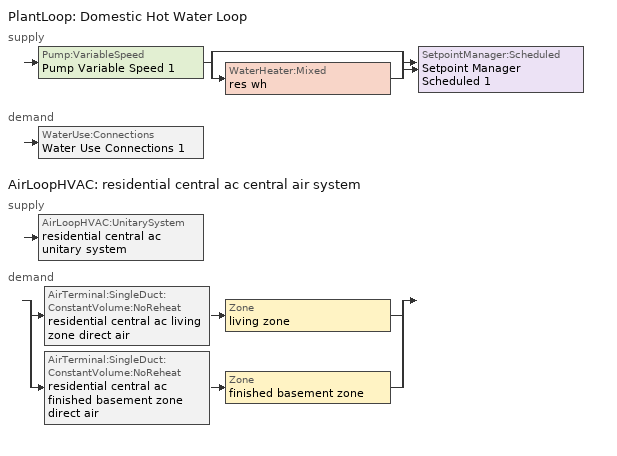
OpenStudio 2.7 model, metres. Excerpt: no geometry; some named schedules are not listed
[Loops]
PlantLoop 'Domestic Hot Water Loop'
 supply: Pump:VariableSpeed 'Pump Variable Speed 1' > split
  | bypass
  | WaterHeater:Mixed 'res wh'
  join > SetpointManager:Scheduled 'Setpoint Manager Scheduled 1'
 demand: WaterUse:Connections 'Water Use Connections 1'
AirLoopHVAC 'residential central ac central air system'
 supply: AirLoopHVAC:UnitarySystem 'residential central ac unitary system'
 demand: split
  | AirTerminal:SingleDuct:ConstantVolume:NoReheat 'residential central ac living zone direct air' > Zone 'living zone'
  | AirTerminal:SingleDuct:ConstantVolume:NoReheat 'residential central ac finished basement zone direct air' > Zone 'finished basement zone'
[Sizing:Zone] Zone Cooling Design Supply Air Temperature Input Method=SupplyAirTemperature; Zone Cooling Design Supply Air Temperature {C}=14; Zone Cooling Design Supply Air Temperature Difference {deltaC}=11.11; Zone Heating Design Supply Air Temperature Input Method=SupplyAirTemperature; Zone Heating Design Supply Air Temperature {C}=40; Zone Heating Design Supply Air Temperature Difference {deltaC}=11.11; Zone Cooling Design Supply Air Humidity Ratio {kg-H2O/kg-air}=0.0085; Zone Heating Design Supply Air Humidity Ratio {kg-H2O/kg-air}=0.008; Cooling Design Air Flow Method=DesignDay; Heating Design Air Flow Method=DesignDay; Account for Dedicated Outdoor Air System=No; Dedicated Outdoor Air System Control Strategy=NeutralSupplyAir; Dedicated Outdoor Air Low Setpoint Temperature for Design {C}=autosize; Dedicated Outdoor Air High Setpoint Temperature for Design {C}=autosize
living zone; garage zone; finished basement zone; res ds_1 ret air zone
[Zone equipment]
living zone: residential unit heater gas unitary system, residential central ac living zone direct air
finished basement zone: residential unit heater gas unitary system 1, residential central ac finished basement zone direct air
[PlantLoop]
Domestic Hot Water Loop: Glycol Concentration=0; Maximum Loop Flow Rate {m3/s}=0.01; Plant Loop Volume {m3}=0.003; Load Distribution Scheme=Optimal
[Sizing:Plant]
Domestic Hot Water Loop: Loop Type=Heating; Design Loop Exit Temperature {C}=52.6667; Loop Design Temperature Difference {deltaC}=5.55556; Sizing Option=NonCoincident; Zone Timesteps in Averaging Window=1; Coincident Sizing Factor Mode=None
[Pump:VariableSpeed]
Pump Variable Speed 1: Rated Flow Rate {m3/s}=0.01; Rated Pump Head {Pa}=1; Rated Power Consumption {W}=0; Motor Efficiency=1; Fraction of Motor Inefficiencies to Fluid Stream=0; Coefficient 1 of the Part Load Performance Curve=0; Coefficient 2 of the Part Load Performance Curve=1; Coefficient 3 of the Part Load Performance Curve=0; Coefficient 4 of the Part Load Performance Curve=0; Pump Control Type=Intermittent; Skin Loss Radiative Fraction=0.5; Design Power Sizing Method=PowerPerFlowPerPressure; Design Electric Power per Unit Flow Rate {W/(m3/s)}=348701.1; Design Shaft Power per Unit Flow Rate per Unit Head {W-s/m3-Pa}=1.28205; Design Minimum Flow Rate Fraction=0
[SetpointManager:Scheduled]
Setpoint Manager Scheduled 1: Control Variable=Temperature; Schedule=dhw temp
[WaterHeater:Mixed]
res wh: Tank Volume {m3}=0.143846; Setpoint Temperature Schedule=WH Setpoint Temp; Deadband Temperature Difference {deltaC}=2; Maximum Temperature Limit {C}=99; Heater Control Type=Cycle; Heater Maximum Capacity {W}=11722.8; Heater Minimum Capacity {W}=0; Heater Fuel Type=NaturalGas; Heater Thermal Efficiency=0.773298; Off Cycle Parasitic Fuel Consumption Rate {W}=0; Off Cycle Parasitic Fuel Type=Electricity; Off Cycle Parasitic Heat Fraction to Tank=0; On Cycle Parasitic Fuel Consumption Rate {W}=0; On Cycle Parasitic Fuel Type=Electricity; On Cycle Parasitic Heat Fraction to Tank=0; Ambient Temperature Indicator=ThermalZone; Ambient Temperature Thermal Zone=finished basement zone; Off Cycle Loss Coefficient to Ambient Temperature {W/K}=4.15693; Off Cycle Loss Fraction to Thermal Zone=0.64; On Cycle Loss Coefficient to Ambient Temperature {W/K}=4.15693; On Cycle Loss Fraction to Thermal Zone=1; Use Side Effectiveness=1; Source Side Effectiveness=1; Use Side Design Flow Rate {m3/s}=autosize; Source Side Design Flow Rate {m3/s}=autosize; Indirect Water Heating Recovery Time {hr}=1.5; Source Side Flow Control Mode=IndirectHeatPrimarySetpoint
[WaterUse:Connections]
Water Use Connections 1: Water Use Equipment Name 1=residential shower; Water Use Equipment Name 2=residential sink; Water Use Equipment Name 3=residential bath; Water Use Equipment Name 4=residential shower dist=0.0; Water Use Equipment Name 5=residential sink dist=0.0; Water Use Equipment Name 6=residential bath dist=0.0; Water Use Equipment Name 7=residential dishwasher; Water Use Equipment Name 8=residential clothes washer
[WaterUse:Equipment:Definition]
Name | Peak Flow Rate {m3/s} | Target Temperature Schedule
residential shower | 0.000274695 | residential shower temperature schedule
residential sink | 0.000212399 | residential sink temperature schedule
residential bath | 0.000429619 | residential bath temperature schedule
residential shower dist=0.0 | 0 | residential shower temperature schedule
residential sink dist=0.0 | 0 | residential sink temperature schedule
residential bath dist=0.0 | 0 | residential bath temperature schedule
residential dishwasher | 6.66818e-05 | residential dishwasher temperature schedule
residential clothes washer | 0.000697118 | residential clothes washer temperature schedule
[OtherEquipment:Definition] Design Level Calculation Method=EquipmentLevel
Name | Design Level {W} | Fraction Latent | Fraction Radiant | Fraction Lost
residential shower | 7899.46 | 0.487197 | 0 | 0
residential sink | 2132.88 | 0.312222 | 0 | 0
residential bath | 6337.27 | 0 | 0 | 0
res ds_1 sup s lk to lv equip; res ds_1 sup lat lk to lv equip; res ds_1 sup d cn to lv equip; res ds_1 sup d cn to ah equip; res ds_1 ret d cn to pl equip; res ds_1 ret d cn to ah equip; res ds_1 sup s lk to ah equip; res ds_1 sup lat lk to ah equip; res ds_1 ret s lk equip; res ds_1 ret lat lk equip | 0
[Coil:Heating:Gas] Availability Schedule=residential heating season; Gas Burner Efficiency=0.78; Nominal Capacity {W}=AutoSize; Parasitic Electric Load {W}=0; Parasitic Gas Load {W}=0; Fuel Type=NaturalGas
residential unit heater gas heating coil; residential unit heater gas heating coil 1
[Fan:OnOff] Availability Schedule=Always On Discrete; Maximum Flow Rate {m3/s}=autosize; Motor Efficiency=1; Motor In Airstream Fraction=1
Name | Fan Total Efficiency | Pressure Rise {Pa} | Fan Power Ratio Function of Speed Ratio Curve | Fan Efficiency Ratio Function of Speed Ratio Curve
residential unit heater gas fan | 1 | 0 | Fan On Off Power Curve | Fan On Off Efficiency Curve
residential unit heater gas fan 1 | 1 | 0 | Fan On Off Power Curve 1 | Fan On Off Efficiency Curve 1
residential central ac supply fan | 0.75 | 794.58 | Fan On Off Power Curve 2 | Fan On Off Efficiency Curve 2
[AirLoopHVAC:UnitarySystem] Control Type=Load; Dehumidification Control Type=None; Availability Schedule=Always On Discrete; Fan Placement=BlowThrough; Supply Air Fan Operating Mode Schedule=Always Off Discrete; DX Heating Coil Sizing Ratio=1; Use DOAS DX Cooling Coil=No; DOAS DX Cooling Coil Leaving Minimum Air Temperature {C}=2; Latent Load Control=SensibleOnlyLoadControl; Supply Air Flow Rate When No Cooling or Heating is Required {m3/s}=0; Maximum Supply Air Temperature {C}=48.8889; Maximum Outdoor Dry-Bulb Temperature for Supplemental Heater Operation {C}=21; Maximum Cycling Rate {cycles/hr}=2.5; Heat Pump Time Constant {s}=60; Fraction of On-Cycle Power Use=0.01; Heat Pump Fan Delay Time {s}=60; Ancilliary On-Cycle Electric Power {W}=0; Ancilliary Off-Cycle Electric Power {W}=0
Name | Controlling Zone or Thermostat Location | Supply Fan | Heating Coil | Supply Air Flow Rate Method During Cooling Operation | Supply Air Flow Rate During Cooling Operation {m3/s} | Supply Air Flow Rate During Heating Operation {m3/s} | Cooling Coil
residential unit heater gas unitary system | living zone | residential unit heater gas fan | residential unit heater gas heating coil | SupplyAirFlowRate | 1e-005 | autosize
residential unit heater gas unitary system 1 | finished basement zone | residential unit heater gas fan 1 | residential unit heater gas heating coil 1 | SupplyAirFlowRate | 1e-005 | autosize
residential central ac unitary system | living zone | residential central ac supply fan |  |  | autosize | 1e-007 | residential central ac cooling coil
[Coil:Cooling:DX:SingleSpeed]
residential central ac cooling coil: Availability Schedule=residential cooling season; Rated Total Cooling Capacity {W}=autosize; Rated Sensible Heat Ratio=0.740403; Rated COP {W/W}=3.95054; Rated Air Flow Rate {m3/s}=autosize; Rated Evaporator Fan Power Per Volume Flow Rate {W/(m3/s)}=773.391; Total Cooling Capacity Function of Temperature Curve=Cool-Cap-fT1; Total Cooling Capacity Function of Flow Fraction Curve=Cool-Cap-fFF1; Energy Input Ratio Function of Temperature Curve=Cool-EIR-fT1; Energy Input Ratio Function of Flow Fraction Curve=Cool-EIR-fFF1; Part Load Fraction Correlation Curve=Cool-PLF-fPLR1; Nominal Time for Condensate Removal to Begin {s}=1000; Ratio of Initial Moisture Evaporation Rate and Steady State Latent Capacity=1.5; Maximum Cycling Rate {cycles/hr}=3; Latent Capacity Time Constant {s}=45; Condenser Type=AirCooled; Evaporative Condenser Effectiveness=0; Evaporative Condenser Air Flow Rate {m3/s}=Autosize; Evaporative Condenser Pump Rated Power Consumption {W}=Autosize; Crankcase Heater Capacity {W}=0; Maximum Outdoor Dry-Bulb Temperature for Crankcase Heater Operation {C}=12.7778; Basin Heater Capacity {W/K}=0; Basin Heater Setpoint Temperature {C}=10
[AirLoopHVAC]
residential central ac central air system: Availability Schedule=Always On Discrete; Design Supply Air Flow Rate {m3/s}=AutoSize
[Sizing:System]
residential central ac central air system: Type of Load to Size On=Sensible; Design Outdoor Air Flow Rate {m3/s}=Autosize; Central Heating Maximum System Air Flow Ratio=0.3; Preheat Design Temperature {C}=7; Preheat Design Humidity Ratio {kg-H2O/kg-Air}=0.008; Precool Design Temperature {C}=12.8; Precool Design Humidity Ratio {kg-H2O/kg-Air}=0.008; Central Cooling Design Supply Air Temperature {C}=12.8; Central Heating Design Supply Air Temperature {C}=16.7; Sizing Option=NonCoincident; 100% Outdoor Air in Cooling=Yes; 100% Outdoor Air in Heating=Yes; Central Cooling Design Supply Air Humidity Ratio {kg-H2O/kg-Air}=0.0085; Central Heating Design Supply Air Humidity Ratio {kg-H2O/kg-Air}=0.008; Cooling Design Air Flow Method=DesignDay; Cooling Design Air Flow Rate {m3/s}=0; Heating Design Air Flow Method=DesignDay; Heating Design Air Flow Rate {m3/s}=0; System Outdoor Air Method=ZoneSum; Zone Maximum Outdoor Air Fraction=1; Cooling Supply Air Flow Rate Per Floor Area {m3/s-m2}=0.00996765; Cooling Fraction of Autosized Cooling Supply Air Flow Rate=1; Cooling Supply Air Flow Rate Per Unit Cooling Capacity {m3/s-W}=3.94755e-05; Heating Supply Air Flow Rate Per Floor Area {m3/s-m2}=0.00996765; Heating Fraction of Autosized Heating Supply Air Flow Rate=1; Heating Fraction of Autosized Cooling Supply Air Flow Rate=1; Heating Supply Air Flow Rate Per Unit Heating Capacity {m3/s-W}=3.15882e-05; Cooling Design Capacity Method=CoolingDesignCapacity; Cooling Design Capacity {W}=autosize; Cooling Design Capacity Per Floor Area {W/m2}=234.7; Fraction of Autosized Cooling Design Capacity=1; Heating Design Capacity Method=HeatingDesignCapacity; Heating Design Capacity {W}=autosize; Heating Design Capacity Per Floor Area {W/m2}=157; Fraction of Autosized Heating Design Capacity=1; Central Cooling Capacity Control Method=OnOff
[AirTerminal:SingleDuct:ConstantVolume:NoReheat] Availability Schedule=Always On Discrete; Maximum Air Flow Rate {m3/s}=AutoSize
residential central ac living zone direct air; residential central ac finished basement zone direct air
[ElectricEquipment:Definition] Design Level Calculation Method=EquipmentLevel
Name | Design Level {W} | Fraction Latent | Fraction Radiant | Fraction Lost
residential dishwasher | 8743.86 | 0.15 | 0.36 | 0.25
residential clothes washer | 7800.9 | 0 | 0.48 | 0.2
res infil_1 house fan; res infil_1 range fan; res infil_1 bath fan | 0 | 0 | 0 | 1
[EnergyManagementSystem:Sensor]
Name | Output Variable or Output Meter Index Key | Output Variable or Output Meter
residential_ceiling_fan_sched_val_sensor | residential ceiling fan schedule | Schedule Value
residential_ceiling_fan_tin_sensor; res_af_1_tin_s | living zone | Zone Mean Air Temperature
res_nv_pb_s |  | Site Outdoor Air Barometric Pressure
res_af_vw_s |  | Site Wind Speed
res_nv_wt_s |  | Site Outdoor Air Humidity Ratio
res_af_1_tt_s | living zone | Zone Outdoor Air Drybulb Temperature
res_nv_1_nva_s | res nv_1 avail schedule | Schedule Value
res_nv_1_sp_s | res nv_1 temp schedule | Schedule Value
res_ds_1_win_s | living zone | Zone Mean Air Humidity Ratio
res_ds_1_ah_mfr_s | Node 22 | System Node Mass Flow Rate
res_ds_1_fan_rtf_s | residential central ac supply fan | Fan Runtime Fraction
res_ds_1_ah_vfr_s | Node 22 | System Node Current Density Volume Flow Rate
res_ds_1_ah_tt_s | Node 22 | System Node Temperature
res_ds_1_ra_t_s | Node 25 | System Node Temperature
res_ds_1_ah_wt_s | Node 22 | System Node Humidity Ratio
res_ds_1_ra_w_s | Node 25 | System Node Humidity Ratio
res_ds_1_ah_t_s | garage zone | Zone Air Temperature
res_ds_1_ah_w_s | garage zone | Zone Mean Air Humidity Ratio
res_infil_1_range_sch_s | res mv_1 range exhaust schedule | Schedule Value
res_infil_1_bath_sch_s | res mv_1 bath exhaust schedule | Schedule Value
res_infil_1_dryer_sch_s | res mv_1 dryer exhaust schedule | Schedule Value
res_infil_1_wh_sch_s | Always On Discrete | Schedule Value
[EnergyManagementSystem:Actuator]
Name | Actuated Component | Actuated Component Type | Actuated Component Control Type
residential_ceiling_fan_sched_override | residential ceiling fan master | Schedule:Constant | Schedule Value
res_nv_1_flow_act | res nv_1 flow | Zone Infiltration | Air Exchange Flow Rate
res_ds_1_sup_s_lk_to_lv_equip_act | res ds_1 sup s lk to lv equip | OtherEquipment | Power Level
res_ds_1_sup_lat_lk_to_lv_equip_act | res ds_1 sup lat lk to lv equip | OtherEquipment | Power Level
res_ds_1_sup_d_cn_to_lv_equip_act | res ds_1 sup d cn to lv equip | OtherEquipment | Power Level
res_ds_1_sup_d_cn_to_ah_equip_act | res ds_1 sup d cn to ah equip | OtherEquipment | Power Level
res_ds_1_ret_d_cn_to_pl_equip_act | res ds_1 ret d cn to pl equip | OtherEquipment | Power Level
res_ds_1_ret_d_cn_to_ah_equip_act | res ds_1 ret d cn to ah equip | OtherEquipment | Power Level
res_ds_1_sup_s_lk_to_ah_equip_act | res ds_1 sup s lk to ah equip | OtherEquipment | Power Level
res_ds_1_sup_lat_lk_to_ah_equip_act | res ds_1 sup lat lk to ah equip | OtherEquipment | Power Level
res_ds_1_ret_s_lk_equip_act | res ds_1 ret s lk equip | OtherEquipment | Power Level
res_ds_1_ret_lat_lk_equip_act | res ds_1 ret lat lk equip | OtherEquipment | Power Level
res_ds_1_ah_to_liv_mix_act | res ds_1 ah to liv mix | ZoneMixing | Air Exchange Flow Rate
res_ds_1_liv_to_ah_mix_act | res ds_1 liv to ah mix | ZoneMixing | Air Exchange Flow Rate
res_infil_1_house_fan_act | res infil_1 house fan | ElectricEquipment | Electric Power Level
res_infil_1_range_fan_act | res infil_1 range fan | ElectricEquipment | Electric Power Level
res_infil_1_bath_fan_act | res infil_1 bath fan | ElectricEquipment | Electric Power Level
res_infil_1_flow_act | res infil_1 flow | Zone Infiltration | Air Exchange Flow Rate
[EnergyManagementSystem:Program]
residential_ceiling_fan_schedule_program: If residential_ceiling_fan_sched_val_sensor == 0; Set residential_ceiling_fan_sched_override = 0; ElseIf residential_ceiling_fan_tin_sensor < 24.389; Set residential_ceiling_fan_sched_override = 0; Else; Set residential_ceiling_fan_sched_override = 1; EndIf
res_nv_1_program: Set Tdiff = res_af_1_tin_s-res_af_1_tt_s; Set dT = (@Abs Tdiff); Set pt = (@RhFnTdbWPb res_af_1_tt_s res_nv_wt_s res_nv_pb_s); Set NVA = 13443.315417397203; Set Cs = 0.00024368211684197043; Set Cw = 0.00010154062060280269; Set MNV = 2.518405946420485; Set MHR = 0.0115; Set MRH = 0.7; Set temp1 = (res_nv_1_nva_s*NVA); Set SGNV = temp1*((((Cs*dT)+(Cw*(res_af_vw_s^2)))^0.5)/1000); If (res_nv_wt_s<MHR) && (pt<MRH) && (res_af_1_tin_s>res_nv_1_sp_s); Set temp2 = (res_af_1_tin_s-res_nv_1_sp_s); Set NVadj1 = temp2/(res_af_1_tin_s-res_af_1_tt_s); Set NVadj2 = (@Min NVadj1 1); Set NVadj3 = (@Max NVadj2 0); Set NVadj = SGNV*NVadj3; Set res_nv_1_flow_act = (@Min NVadj MNV); Else; Set res_nv_1_flow_act = 0; EndIf
res_ds_1_program: Set res_ds_1_ah_mfr = res_ds_1_ah_mfr_s; Set res_ds_1_fan_rtf = res_ds_1_fan_rtf_s; Set res_ds_1_ah_vfr = res_ds_1_ah_vfr_s; Set res_ds_1_ah_tt = res_ds_1_ah_tt_s; Set res_ds_1_ah_wt = res_ds_1_ah_wt_s; Set res_ds_1_ra_t = res_ds_1_ra_t_s; Set res_ds_1_ra_w = res_ds_1_ra_w_s; Set res_ds_1_ah_t = res_ds_1_ah_t_s; Set res_ds_1_ah_w = res_ds_1_ah_w_s; Run res_ds_1_lk_subrout; Set res_ds_1_sup_s_lk_to_lv_equip_act = res_ds_1_sup_s_lk_to_lv; Set res_ds_1_sup_lat_lk_to_lv_equip_act = res_ds_1_sup_lat_lk_to_lv; Set res_ds_1_sup_d_cn_to_lv_equip_act = res_ds_1_sup_d_cn_to_lv; Set res_ds_1_sup_d_cn_to_ah_equip_act = res_ds_1_sup_d_cn_to_ah; Set res_ds_1_sup_s_lk_to_ah_equip_act = res_ds_1_sup_s_lk_to_ah; Set res_ds_1_sup_lat_lk_to_ah_equip_act = res_ds_1_sup_lat_lk_to_ah; Set res_ds_1_ret_s_lk_equip_act = res_ds_1_ret_s_lk; Set res_ds_1_ret_lat_lk_equip_act = res_ds_1_ret_lat_lk; Set res_ds_1_ret_d_cn_to_pl_equip_act = res_ds_1_ret_d_cn_to_pl; Set res_ds_1_ret_d_cn_to_ah_equip_act = res_ds_1_ret_d_cn_to_ah; Set res_ds_1_ah_to_liv_mix_act = res_ds_1_ah_to_liv; Set res_ds_1_liv_to_ah_mix_act = res_ds_1_liv_to_ah
res_infil_1_program: Set p_m = 0.14; Set p_s = 0.22; Set s_m = 270; Set s_s = 370; Set z_m = 9.99744; Set z_s = 6.629400000094741; Set f_t = (((s_m/z_m)^p_m)*((z_s/s_s)^p_s)); Set Tdiff = res_af_1_tin_s-res_af_1_tt_s; Set dT = @Abs Tdiff; Set c = 0.0697; Set Cs = 0.092; Set Cw = 0.1406; Set n = 0.67; Set sft = (f_t*0.5); Set temp1 = ((c*Cw)*((sft*res_af_vw_s)^(2*n)))^2; Set Qn = (((c*Cs*(dT^n))^2)+temp1)^0.5; Set Tdiff = res_af_1_tin_s-res_af_1_tt_s; Set dT = @Abs Tdiff; Set QWHV = res_infil_1_wh_sch_s*0.0302; Set Qrange = res_infil_1_range_sch_s*0.0472; Set Qdryer = res_infil_1_dryer_sch_s*0.0472; Set Qbath = res_infil_1_bath_sch_s*0.0472; Set QhpwhOut = 0; Set QhpwhIn = 0; Set QductsOut = res_ds_1_lk_ret_fan_equiv; Set QductsIn = res_ds_1_lk_sup_fan_equiv; Set Qout = QWHV+Qrange+Qbath+Qdryer+QhpwhOut+QductsOut; Set Qin = QhpwhIn+QductsIn; Set Qu = (@Abs (Qout-Qin)); Set Qb = (@Min Qout Qin); Set faneff_wh = 0.9438948864000002; Set res_infil_1_house_fan_act = (QWHV*300)/faneff_wh; Set faneff_sp = 0.4719474432000001; Set res_infil_1_range_fan_act = (Qrange*300)/faneff_sp; Set res_infil_1_bath_fan_act = (Qbath*300)/faneff_sp; Set Q_acctd_for_elsewhere = QhpwhOut+QhpwhIn+QductsOut+QductsIn; Set res_infil_1_flow_act = (((Qu^2)+(Qn^2))^0.5)-Q_acctd_for_elsewhere; Set res_infil_1_flow_act = (@Max res_infil_1_flow_act 0)
[EnergyManagementSystem:ProgramCallingManager]
residential ceiling fan program calling manager: BeginTimestepBeforePredictor; residential_ceiling_fan_schedule_program
res af_1 program calling manager: BeginTimestepBeforePredictor; res_infil_1_program; res_nv_1_program
res ds_1 program calling manager: EndOfSystemTimestepAfterHVACReporting; res_ds_1_program
[AirLoopHVAC:ReturnPlenum]
Air Loop HVAC Return Plenum 1: ThermalZone=res ds_1 ret air zone
[EnergyManagementSystem:Subroutine]
res_ds_1_lk_subrout: Set f_sup = 0.13696303696303697; Set f_ret = 0.10009990009990012; Set f_OA = 0.036863136863136844; Set oafrate = f_OA * res_ds_1_ah_vfr; Set suplkfrate = f_sup * res_ds_1_ah_vfr; Set retlkfrate = f_ret * res_ds_1_ah_vfr; Set res_ds_1_ah_to_liv = (@Abs (suplkfrate-retlkfrate-oafrate)); Set res_ds_1_liv_to_ah = 0; Set res_ds_1_lk_sup_fan_equiv = 0; Set res_ds_1_lk_ret_fan_equiv = oafrate; If res_ds_1_ah_mfr>0; Set h_SA = (@HFnTdbW res_ds_1_ah_tt res_ds_1_ah_wt); Set h_AHZone = (@HFnTdbW res_ds_1_ah_t res_ds_1_ah_w); Set h_RA = (@HFnTdbW res_ds_1_ra_t res_ds_1_ra_w); Set h_fg = (@HfgAirFnWTdb res_ds_1_ah_wt res_ds_1_ah_tt); Set SALeakageQtot = f_sup * res_ds_1_ah_mfr*(h_RA - h_SA); Set temp1 = h_fg*(res_ds_1_ra_w-res_ds_1_ah_wt); Set res_ds_1_sup_lat_lk_to_lv = f_sup*res_ds_1_ah_mfr*temp1; Set res_ds_1_sup_s_lk_to_lv = SALeakageQtot-res_ds_1_sup_lat_lk_to_lv; Set eTm = (res_ds_1_fan_rtf/(res_ds_1_ah_mfr*1006.0))*137.311; Set eTm = 0-eTm; Set temp4 = res_ds_1_ah_t; Set tsup = temp4+((res_ds_1_ah_tt-res_ds_1_ah_t)*(@Exp eTm)); Set temp5 = tsup-res_ds_1_ah_tt; Set res_ds_1_sup_d_cn_to_lv = res_ds_1_ah_mfr*1006.0*temp5; Set res_ds_1_sup_d_cn_to_ah = 0-res_ds_1_sup_d_cn_to_lv; Set eTm = (res_ds_1_fan_rtf/(res_ds_1_ah_mfr*1006.0))*200.686; Set eTm = 0-eTm; Set temp6 = res_ds_1_ah_t; Set tret = temp6+((res_ds_1_ra_t-res_ds_1_ah_t)*(@Exp eTm)); Set temp7 = tret-res_ds_1_ra_t; Set res_ds_1_ret_d_cn_to_pl = res_ds_1_ah_mfr*1006.0*temp7; Set res_ds_1_ret_d_cn_to_ah = 0-res_ds_1_ret_d_cn_to_pl; Set res_ds_1_ret_lat_lk = 0; Set temp2 = (res_ds_1_ah_t-res_ds_1_ra_t); Set res_ds_1_ret_s_lk = f_ret*res_ds_1_ah_mfr*1006.0*temp2; Set QtotLeakToAHZn = f_sup*res_ds_1_ah_mfr*(h_SA-h_AHZone); Set temp3 = (res_ds_1_ah_wt-res_ds_1_ah_w); Set res_ds_1_sup_lat_lk_to_ah = f_sup*res_ds_1_ah_mfr*h_fg*temp3; Set res_ds_1_sup_s_lk_to_ah = QtotLeakToAHZn-res_ds_1_sup_lat_lk_to_ah; Else; Set res_ds_1_sup_lat_lk_to_lv = 0; Set res_ds_1_sup_s_lk_to_lv = 0; Set res_ds_1_sup_d_cn_to_lv = 0; Set res_ds_1_sup_d_cn_to_ah = 0; Set res_ds_1_ret_d_cn_to_pl = 0; Set res_ds_1_ret_d_cn_to_ah = 0; Set res_ds_1_ret_lat_lk = 0; Set res_ds_1_ret_s_lk = 0; Set res_ds_1_sup_lat_lk_to_ah = 0; Set res_ds_1_sup_s_lk_to_ah = 0; EndIf
[Schedule:Ruleset]
Name | Default Day Schedule
residential cooling season | Schedule Day 8
residential heating season | Schedule Day 11
residential ceiling fan schedule | Schedule Day 12
res nv_1 temp schedule | Schedule Day 21
res nv_1 avail schedule | Schedule Day 22
res mv_1 range exhaust schedule | Schedule Day 23
res mv_1 bath exhaust schedule | Schedule Day 24
res mv_1 dryer exhaust schedule | Schedule Day 25
[Schedule:Day]
Schedule Day 8; Schedule Day 11; Schedule Day 12; Schedule Day 21; Schedule Day 22; Schedule Day 23; Schedule Day 24; Schedule Day 25: 24, 0, 0
residential cooling season allday1; residential cooling season allday2; residential cooling season allday3; residential cooling season allday4; residential cooling season allday5; residential cooling season allday6; residential cooling season allday7; residential cooling season allday8; residential cooling season allday9; residential cooling season allday10; residential cooling season allday11; residential cooling season allday12; residential heating season allday1; residential heating season allday2; residential heating season allday3; residential heating season allday4; residential heating season allday5; residential heating season allday6; residential heating season allday7; residential heating season allday8; residential heating season allday9; residential heating season allday10; residential heating season allday11; residential heating season allday12: 24, 0, 1
[Schedule:Rule] Apply Monday=Yes; Apply Wednesday=Yes; Apply Friday=Yes
residential cooling season allday ruleset1: Schedule Ruleset=residential cooling season; Rule Order=11; Day Schedule=residential cooling season allday1; Apply Sunday=Yes; Apply Tuesday=Yes; Apply Thursday=Yes; Apply Saturday=Yes; Date Specification Type=DateRange; Start Month=1; Start Day=1; End Month=1; End Day=31
residential cooling season allday ruleset2: Schedule Ruleset=residential cooling season; Rule Order=10; Day Schedule=residential cooling season allday2; Apply Sunday=Yes; Apply Tuesday=Yes; Apply Thursday=Yes; Apply Saturday=Yes; Date Specification Type=DateRange; Start Month=2; Start Day=1; End Month=2; End Day=28
residential cooling season allday ruleset3: Schedule Ruleset=residential cooling season; Rule Order=9; Day Schedule=residential cooling season allday3; Apply Sunday=Yes; Apply Tuesday=Yes; Apply Thursday=Yes; Apply Saturday=Yes; Date Specification Type=DateRange; Start Month=3; Start Day=1; End Month=3; End Day=31
residential cooling season allday ruleset4: Schedule Ruleset=residential cooling season; Rule Order=8; Day Schedule=residential cooling season allday4; Apply Sunday=Yes; Apply Tuesday=Yes; Apply Thursday=Yes; Apply Saturday=Yes; Date Specification Type=DateRange; Start Month=4; Start Day=1; End Month=4; End Day=30
residential cooling season allday ruleset5: Schedule Ruleset=residential cooling season; Rule Order=7; Day Schedule=residential cooling season allday5; Apply Sunday=Yes; Apply Tuesday=Yes; Apply Thursday=Yes; Apply Saturday=Yes; Date Specification Type=DateRange; Start Month=5; Start Day=1; End Month=5; End Day=31
residential cooling season allday ruleset6: Schedule Ruleset=residential cooling season; Rule Order=6; Day Schedule=residential cooling season allday6; Apply Sunday=Yes; Apply Tuesday=Yes; Apply Thursday=Yes; Apply Saturday=Yes; Date Specification Type=DateRange; Start Month=6; Start Day=1; End Month=6; End Day=30
residential cooling season allday ruleset7: Schedule Ruleset=residential cooling season; Rule Order=5; Day Schedule=residential cooling season allday7; Apply Sunday=Yes; Apply Tuesday=Yes; Apply Thursday=Yes; Apply Saturday=Yes; Date Specification Type=DateRange; Start Month=7; Start Day=1; End Month=7; End Day=31
residential cooling season allday ruleset8: Schedule Ruleset=residential cooling season; Rule Order=4; Day Schedule=residential cooling season allday8; Apply Sunday=Yes; Apply Tuesday=Yes; Apply Thursday=Yes; Apply Saturday=Yes; Date Specification Type=DateRange; Start Month=8; Start Day=1; End Month=8; End Day=31
residential cooling season allday ruleset9: Schedule Ruleset=residential cooling season; Rule Order=3; Day Schedule=residential cooling season allday9; Apply Sunday=Yes; Apply Tuesday=Yes; Apply Thursday=Yes; Apply Saturday=Yes; Date Specification Type=DateRange; Start Month=9; Start Day=1; End Month=9; End Day=30
residential cooling season allday ruleset10: Schedule Ruleset=residential cooling season; Rule Order=2; Day Schedule=residential cooling season allday10; Apply Sunday=Yes; Apply Tuesday=Yes; Apply Thursday=Yes; Apply Saturday=Yes; Date Specification Type=DateRange; Start Month=10; Start Day=1; End Month=10; End Day=31
residential cooling season allday ruleset11: Schedule Ruleset=residential cooling season; Rule Order=1; Day Schedule=residential cooling season allday11; Apply Sunday=Yes; Apply Tuesday=Yes; Apply Thursday=Yes; Apply Saturday=Yes; Date Specification Type=DateRange; Start Month=11; Start Day=1; End Month=11; End Day=30
residential cooling season allday ruleset12: Schedule Ruleset=residential cooling season; Rule Order=0; Day Schedule=residential cooling season allday12; Apply Sunday=Yes; Apply Tuesday=Yes; Apply Thursday=Yes; Apply Saturday=Yes; Date Specification Type=DateRange; Start Month=12; Start Day=1; End Month=12; End Day=31
residential heating season allday ruleset1: Schedule Ruleset=residential heating season; Rule Order=11; Day Schedule=residential heating season allday1; Apply Sunday=Yes; Apply Tuesday=Yes; Apply Thursday=Yes; Apply Saturday=Yes; Date Specification Type=DateRange; Start Month=1; Start Day=1; End Month=1; End Day=31
residential heating season allday ruleset2: Schedule Ruleset=residential heating season; Rule Order=10; Day Schedule=residential heating season allday2; Apply Sunday=Yes; Apply Tuesday=Yes; Apply Thursday=Yes; Apply Saturday=Yes; Date Specification Type=DateRange; Start Month=2; Start Day=1; End Month=2; End Day=28
residential heating season allday ruleset3: Schedule Ruleset=residential heating season; Rule Order=9; Day Schedule=residential heating season allday3; Apply Sunday=Yes; Apply Tuesday=Yes; Apply Thursday=Yes; Apply Saturday=Yes; Date Specification Type=DateRange; Start Month=3; Start Day=1; End Month=3; End Day=31
residential heating season allday ruleset4: Schedule Ruleset=residential heating season; Rule Order=8; Day Schedule=residential heating season allday4; Apply Sunday=Yes; Apply Tuesday=Yes; Apply Thursday=Yes; Apply Saturday=Yes; Date Specification Type=DateRange; Start Month=4; Start Day=1; End Month=4; End Day=30
residential heating season allday ruleset5: Schedule Ruleset=residential heating season; Rule Order=7; Day Schedule=residential heating season allday5; Apply Sunday=Yes; Apply Tuesday=Yes; Apply Thursday=Yes; Apply Saturday=Yes; Date Specification Type=DateRange; Start Month=5; Start Day=1; End Month=5; End Day=31
residential heating season allday ruleset6: Schedule Ruleset=residential heating season; Rule Order=6; Day Schedule=residential heating season allday6; Apply Sunday=Yes; Apply Tuesday=Yes; Apply Thursday=Yes; Apply Saturday=Yes; Date Specification Type=DateRange; Start Month=6; Start Day=1; End Month=6; End Day=30
residential heating season allday ruleset7: Schedule Ruleset=residential heating season; Rule Order=5; Day Schedule=residential heating season allday7; Apply Sunday=Yes; Apply Tuesday=Yes; Apply Thursday=Yes; Apply Saturday=Yes; Date Specification Type=DateRange; Start Month=7; Start Day=1; End Month=7; End Day=31
residential heating season allday ruleset8: Schedule Ruleset=residential heating season; Rule Order=4; Day Schedule=residential heating season allday8; Apply Sunday=Yes; Apply Tuesday=Yes; Apply Thursday=Yes; Apply Saturday=Yes; Date Specification Type=DateRange; Start Month=8; Start Day=1; End Month=8; End Day=31
residential heating season allday ruleset9: Schedule Ruleset=residential heating season; Rule Order=3; Day Schedule=residential heating season allday9; Apply Sunday=Yes; Apply Tuesday=Yes; Apply Thursday=Yes; Apply Saturday=Yes; Date Specification Type=DateRange; Start Month=9; Start Day=1; End Month=9; End Day=30
residential heating season allday ruleset10: Schedule Ruleset=residential heating season; Rule Order=2; Day Schedule=residential heating season allday10; Apply Sunday=Yes; Apply Tuesday=Yes; Apply Thursday=Yes; Apply Saturday=Yes; Date Specification Type=DateRange; Start Month=10; Start Day=1; End Month=10; End Day=31
residential heating season allday ruleset11: Schedule Ruleset=residential heating season; Rule Order=1; Day Schedule=residential heating season allday11; Apply Sunday=Yes; Apply Tuesday=Yes; Apply Thursday=Yes; Apply Saturday=Yes; Date Specification Type=DateRange; Start Month=11; Start Day=1; End Month=11; End Day=30
residential heating season allday ruleset12: Schedule Ruleset=residential heating season; Rule Order=0; Day Schedule=residential heating season allday12; Apply Sunday=Yes; Apply Tuesday=Yes; Apply Thursday=Yes; Apply Saturday=Yes; Date Specification Type=DateRange; Start Month=12; Start Day=1; End Month=12; End Day=31
residential ceiling fan schedule allday ruleset1: Schedule Ruleset=residential ceiling fan schedule; Rule Order=11; Day Schedule=residential ceiling fan schedule allday1; Apply Sunday=Yes; Apply Tuesday=Yes; Apply Thursday=Yes; Apply Saturday=Yes; Date Specification Type=DateRange; Start Month=1; Start Day=1; End Month=1; End Day=31
residential ceiling fan schedule allday ruleset2: Schedule Ruleset=residential ceiling fan schedule; Rule Order=10; Day Schedule=residential ceiling fan schedule allday2; Apply Sunday=Yes; Apply Tuesday=Yes; Apply Thursday=Yes; Apply Saturday=Yes; Date Specification Type=DateRange; Start Month=2; Start Day=1; End Month=2; End Day=28
residential ceiling fan schedule allday ruleset3: Schedule Ruleset=residential ceiling fan schedule; Rule Order=9; Day Schedule=residential ceiling fan schedule allday3; Apply Sunday=Yes; Apply Tuesday=Yes; Apply Thursday=Yes; Apply Saturday=Yes; Date Specification Type=DateRange; Start Month=3; Start Day=1; End Month=3; End Day=31
residential ceiling fan schedule allday ruleset4: Schedule Ruleset=residential ceiling fan schedule; Rule Order=8; Day Schedule=residential ceiling fan schedule allday4; Apply Sunday=Yes; Apply Tuesday=Yes; Apply Thursday=Yes; Apply Saturday=Yes; Date Specification Type=DateRange; Start Month=4; Start Day=1; End Month=4; End Day=30
residential ceiling fan schedule allday ruleset5: Schedule Ruleset=residential ceiling fan schedule; Rule Order=7; Day Schedule=residential ceiling fan schedule allday5; Apply Sunday=Yes; Apply Tuesday=Yes; Apply Thursday=Yes; Apply Saturday=Yes; Date Specification Type=DateRange; Start Month=5; Start Day=1; End Month=5; End Day=31
residential ceiling fan schedule allday ruleset6: Schedule Ruleset=residential ceiling fan schedule; Rule Order=6; Day Schedule=residential ceiling fan schedule allday6; Apply Sunday=Yes; Apply Tuesday=Yes; Apply Thursday=Yes; Apply Saturday=Yes; Date Specification Type=DateRange; Start Month=6; Start Day=1; End Month=6; End Day=30
residential ceiling fan schedule allday ruleset7: Schedule Ruleset=residential ceiling fan schedule; Rule Order=5; Day Schedule=residential ceiling fan schedule allday7; Apply Sunday=Yes; Apply Tuesday=Yes; Apply Thursday=Yes; Apply Saturday=Yes; Date Specification Type=DateRange; Start Month=7; Start Day=1; End Month=7; End Day=31
residential ceiling fan schedule allday ruleset8: Schedule Ruleset=residential ceiling fan schedule; Rule Order=4; Day Schedule=residential ceiling fan schedule allday8; Apply Sunday=Yes; Apply Tuesday=Yes; Apply Thursday=Yes; Apply Saturday=Yes; Date Specification Type=DateRange; Start Month=8; Start Day=1; End Month=8; End Day=31
residential ceiling fan schedule allday ruleset9: Schedule Ruleset=residential ceiling fan schedule; Rule Order=3; Day Schedule=residential ceiling fan schedule allday9; Apply Sunday=Yes; Apply Tuesday=Yes; Apply Thursday=Yes; Apply Saturday=Yes; Date Specification Type=DateRange; Start Month=9; Start Day=1; End Month=9; End Day=30
residential ceiling fan schedule allday ruleset10: Schedule Ruleset=residential ceiling fan schedule; Rule Order=2; Day Schedule=residential ceiling fan schedule allday10; Apply Sunday=Yes; Apply Tuesday=Yes; Apply Thursday=Yes; Apply Saturday=Yes; Date Specification Type=DateRange; Start Month=10; Start Day=1; End Month=10; End Day=31
residential ceiling fan schedule allday ruleset11: Schedule Ruleset=residential ceiling fan schedule; Rule Order=1; Day Schedule=residential ceiling fan schedule allday11; Apply Sunday=Yes; Apply Tuesday=Yes; Apply Thursday=Yes; Apply Saturday=Yes; Date Specification Type=DateRange; Start Month=11; Start Day=1; End Month=11; End Day=30
residential ceiling fan schedule allday ruleset12: Schedule Ruleset=residential ceiling fan schedule; Rule Order=0; Day Schedule=residential ceiling fan schedule allday12; Apply Sunday=Yes; Apply Tuesday=Yes; Apply Thursday=Yes; Apply Saturday=Yes; Date Specification Type=DateRange; Start Month=12; Start Day=1; End Month=12; End Day=31
res nv_1 temp schedule allday ruleset1: Schedule Ruleset=res nv_1 temp schedule; Rule Order=11; Day Schedule=res nv_1 temp schedule allday1; Apply Sunday=Yes; Apply Tuesday=Yes; Apply Thursday=Yes; Apply Saturday=Yes; Date Specification Type=DateRange; Start Month=1; Start Day=1; End Month=1; End Day=31
res nv_1 temp schedule allday ruleset2: Schedule Ruleset=res nv_1 temp schedule; Rule Order=10; Day Schedule=res nv_1 temp schedule allday2; Apply Sunday=Yes; Apply Tuesday=Yes; Apply Thursday=Yes; Apply Saturday=Yes; Date Specification Type=DateRange; Start Month=2; Start Day=1; End Month=2; End Day=28
res nv_1 temp schedule allday ruleset3: Schedule Ruleset=res nv_1 temp schedule; Rule Order=9; Day Schedule=res nv_1 temp schedule allday3; Apply Sunday=Yes; Apply Tuesday=Yes; Apply Thursday=Yes; Apply Saturday=Yes; Date Specification Type=DateRange; Start Month=3; Start Day=1; End Month=3; End Day=31
res nv_1 temp schedule allday ruleset4: Schedule Ruleset=res nv_1 temp schedule; Rule Order=8; Day Schedule=res nv_1 temp schedule allday4; Apply Sunday=Yes; Apply Tuesday=Yes; Apply Thursday=Yes; Apply Saturday=Yes; Date Specification Type=DateRange; Start Month=4; Start Day=1; End Month=4; End Day=30
res nv_1 temp schedule allday ruleset5: Schedule Ruleset=res nv_1 temp schedule; Rule Order=7; Day Schedule=res nv_1 temp schedule allday5; Apply Sunday=Yes; Apply Tuesday=Yes; Apply Thursday=Yes; Apply Saturday=Yes; Date Specification Type=DateRange; Start Month=5; Start Day=1; End Month=5; End Day=31
res nv_1 temp schedule allday ruleset6: Schedule Ruleset=res nv_1 temp schedule; Rule Order=6; Day Schedule=res nv_1 temp schedule allday6; Apply Sunday=Yes; Apply Tuesday=Yes; Apply Thursday=Yes; Apply Saturday=Yes; Date Specification Type=DateRange; Start Month=6; Start Day=1; End Month=6; End Day=30
res nv_1 temp schedule allday ruleset7: Schedule Ruleset=res nv_1 temp schedule; Rule Order=5; Day Schedule=res nv_1 temp schedule allday7; Apply Sunday=Yes; Apply Tuesday=Yes; Apply Thursday=Yes; Apply Saturday=Yes; Date Specification Type=DateRange; Start Month=7; Start Day=1; End Month=7; End Day=31
res nv_1 temp schedule allday ruleset8: Schedule Ruleset=res nv_1 temp schedule; Rule Order=4; Day Schedule=res nv_1 temp schedule allday8; Apply Sunday=Yes; Apply Tuesday=Yes; Apply Thursday=Yes; Apply Saturday=Yes; Date Specification Type=DateRange; Start Month=8; Start Day=1; End Month=8; End Day=31
res nv_1 temp schedule allday ruleset9: Schedule Ruleset=res nv_1 temp schedule; Rule Order=3; Day Schedule=res nv_1 temp schedule allday9; Apply Sunday=Yes; Apply Tuesday=Yes; Apply Thursday=Yes; Apply Saturday=Yes; Date Specification Type=DateRange; Start Month=9; Start Day=1; End Month=9; End Day=30
res nv_1 temp schedule allday ruleset10: Schedule Ruleset=res nv_1 temp schedule; Rule Order=2; Day Schedule=res nv_1 temp schedule allday10; Apply Sunday=Yes; Apply Tuesday=Yes; Apply Thursday=Yes; Apply Saturday=Yes; Date Specification Type=DateRange; Start Month=10; Start Day=1; End Month=10; End Day=31
res nv_1 temp schedule allday ruleset11: Schedule Ruleset=res nv_1 temp schedule; Rule Order=1; Day Schedule=res nv_1 temp schedule allday11; Apply Sunday=Yes; Apply Tuesday=Yes; Apply Thursday=Yes; Apply Saturday=Yes; Date Specification Type=DateRange; Start Month=11; Start Day=1; End Month=11; End Day=30
res nv_1 temp schedule allday ruleset12: Schedule Ruleset=res nv_1 temp schedule; Rule Order=0; Day Schedule=res nv_1 temp schedule allday12; Apply Sunday=Yes; Apply Tuesday=Yes; Apply Thursday=Yes; Apply Saturday=Yes; Date Specification Type=DateRange; Start Month=12; Start Day=1; End Month=12; End Day=31
res nv_1 availability schedule allday ruleset1 on: Schedule Ruleset=res nv_1 avail schedule; Rule Order=11; Day Schedule=res nv_1 availability schedule allday1 on; Date Specification Type=DateRange; Start Month=1; Start Day=1; End Month=1; End Day=31
res nv_1 availability schedule allday ruleset2 on: Schedule Ruleset=res nv_1 avail schedule; Rule Order=10; Day Schedule=res nv_1 availability schedule allday1 on 1; Date Specification Type=DateRange; Start Month=2; Start Day=1; End Month=2; End Day=28
res nv_1 availability schedule allday ruleset3 on: Schedule Ruleset=res nv_1 avail schedule; Rule Order=9; Day Schedule=res nv_1 availability schedule allday1 on 2; Date Specification Type=DateRange; Start Month=3; Start Day=1; End Month=3; End Day=31
res nv_1 availability schedule allday ruleset4 on: Schedule Ruleset=res nv_1 avail schedule; Rule Order=8; Day Schedule=res nv_1 availability schedule allday1 on 3; Date Specification Type=DateRange; Start Month=4; Start Day=1; End Month=4; End Day=30
res nv_1 availability schedule allday ruleset5 on: Schedule Ruleset=res nv_1 avail schedule; Rule Order=7; Day Schedule=res nv_1 availability schedule allday1 on 4; Date Specification Type=DateRange; Start Month=5; Start Day=1; End Month=5; End Day=31
res nv_1 availability schedule allday ruleset6 on: Schedule Ruleset=res nv_1 avail schedule; Rule Order=6; Day Schedule=res nv_1 availability schedule allday1 on 5; Date Specification Type=DateRange; Start Month=6; Start Day=1; End Month=6; End Day=30
res nv_1 availability schedule allday ruleset7 on: Schedule Ruleset=res nv_1 avail schedule; Rule Order=5; Day Schedule=res nv_1 availability schedule allday1 on 6; Date Specification Type=DateRange; Start Month=7; Start Day=1; End Month=7; End Day=31
res nv_1 availability schedule allday ruleset8 on: Schedule Ruleset=res nv_1 avail schedule; Rule Order=4; Day Schedule=res nv_1 availability schedule allday1 on 7; Date Specification Type=DateRange; Start Month=8; Start Day=1; End Month=8; End Day=31
res nv_1 availability schedule allday ruleset9 on: Schedule Ruleset=res nv_1 avail schedule; Rule Order=3; Day Schedule=res nv_1 availability schedule allday1 on 8; Date Specification Type=DateRange; Start Month=9; Start Day=1; End Month=9; End Day=30
res nv_1 availability schedule allday ruleset10 on: Schedule Ruleset=res nv_1 avail schedule; Rule Order=2; Day Schedule=res nv_1 availability schedule allday1 on 9; Date Specification Type=DateRange; Start Month=10; Start Day=1; End Month=10; End Day=31
res nv_1 availability schedule allday ruleset11 on: Schedule Ruleset=res nv_1 avail schedule; Rule Order=1; Day Schedule=res nv_1 availability schedule allday1 on 10; Date Specification Type=DateRange; Start Month=11; Start Day=1; End Month=11; End Day=30
res nv_1 availability schedule allday ruleset12 on: Schedule Ruleset=res nv_1 avail schedule; Rule Order=0; Day Schedule=res nv_1 availability schedule allday1 on 11; Date Specification Type=DateRange; Start Month=12; Start Day=1; End Month=12; End Day=31
res mv_1 range exhaust schedule allday ruleset1: Schedule Ruleset=res mv_1 range exhaust schedule; Rule Order=11; Day Schedule=res mv_1 range exhaust schedule allday1; Apply Sunday=Yes; Apply Tuesday=Yes; Apply Thursday=Yes; Apply Saturday=Yes; Date Specification Type=DateRange; Start Month=1; Start Day=1; End Month=1; End Day=31
res mv_1 range exhaust schedule allday ruleset2: Schedule Ruleset=res mv_1 range exhaust schedule; Rule Order=10; Day Schedule=res mv_1 range exhaust schedule allday2; Apply Sunday=Yes; Apply Tuesday=Yes; Apply Thursday=Yes; Apply Saturday=Yes; Date Specification Type=DateRange; Start Month=2; Start Day=1; End Month=2; End Day=28
res mv_1 range exhaust schedule allday ruleset3: Schedule Ruleset=res mv_1 range exhaust schedule; Rule Order=9; Day Schedule=res mv_1 range exhaust schedule allday3; Apply Sunday=Yes; Apply Tuesday=Yes; Apply Thursday=Yes; Apply Saturday=Yes; Date Specification Type=DateRange; Start Month=3; Start Day=1; End Month=3; End Day=31
res mv_1 range exhaust schedule allday ruleset4: Schedule Ruleset=res mv_1 range exhaust schedule; Rule Order=8; Day Schedule=res mv_1 range exhaust schedule allday4; Apply Sunday=Yes; Apply Tuesday=Yes; Apply Thursday=Yes; Apply Saturday=Yes; Date Specification Type=DateRange; Start Month=4; Start Day=1; End Month=4; End Day=30
res mv_1 range exhaust schedule allday ruleset5: Schedule Ruleset=res mv_1 range exhaust schedule; Rule Order=7; Day Schedule=res mv_1 range exhaust schedule allday5; Apply Sunday=Yes; Apply Tuesday=Yes; Apply Thursday=Yes; Apply Saturday=Yes; Date Specification Type=DateRange; Start Month=5; Start Day=1; End Month=5; End Day=31
res mv_1 range exhaust schedule allday ruleset6: Schedule Ruleset=res mv_1 range exhaust schedule; Rule Order=6; Day Schedule=res mv_1 range exhaust schedule allday6; Apply Sunday=Yes; Apply Tuesday=Yes; Apply Thursday=Yes; Apply Saturday=Yes; Date Specification Type=DateRange; Start Month=6; Start Day=1; End Month=6; End Day=30
res mv_1 range exhaust schedule allday ruleset7: Schedule Ruleset=res mv_1 range exhaust schedule; Rule Order=5; Day Schedule=res mv_1 range exhaust schedule allday7; Apply Sunday=Yes; Apply Tuesday=Yes; Apply Thursday=Yes; Apply Saturday=Yes; Date Specification Type=DateRange; Start Month=7; Start Day=1; End Month=7; End Day=31
res mv_1 range exhaust schedule allday ruleset8: Schedule Ruleset=res mv_1 range exhaust schedule; Rule Order=4; Day Schedule=res mv_1 range exhaust schedule allday8; Apply Sunday=Yes; Apply Tuesday=Yes; Apply Thursday=Yes; Apply Saturday=Yes; Date Specification Type=DateRange; Start Month=8; Start Day=1; End Month=8; End Day=31
res mv_1 range exhaust schedule allday ruleset9: Schedule Ruleset=res mv_1 range exhaust schedule; Rule Order=3; Day Schedule=res mv_1 range exhaust schedule allday9; Apply Sunday=Yes; Apply Tuesday=Yes; Apply Thursday=Yes; Apply Saturday=Yes; Date Specification Type=DateRange; Start Month=9; Start Day=1; End Month=9; End Day=30
res mv_1 range exhaust schedule allday ruleset10: Schedule Ruleset=res mv_1 range exhaust schedule; Rule Order=2; Day Schedule=res mv_1 range exhaust schedule allday10; Apply Sunday=Yes; Apply Tuesday=Yes; Apply Thursday=Yes; Apply Saturday=Yes; Date Specification Type=DateRange; Start Month=10; Start Day=1; End Month=10; End Day=31
res mv_1 range exhaust schedule allday ruleset11: Schedule Ruleset=res mv_1 range exhaust schedule; Rule Order=1; Day Schedule=res mv_1 range exhaust schedule allday11; Apply Sunday=Yes; Apply Tuesday=Yes; Apply Thursday=Yes; Apply Saturday=Yes; Date Specification Type=DateRange; Start Month=11; Start Day=1; End Month=11; End Day=30
res mv_1 range exhaust schedule allday ruleset12: Schedule Ruleset=res mv_1 range exhaust schedule; Rule Order=0; Day Schedule=res mv_1 range exhaust schedule allday12; Apply Sunday=Yes; Apply Tuesday=Yes; Apply Thursday=Yes; Apply Saturday=Yes; Date Specification Type=DateRange; Start Month=12; Start Day=1; End Month=12; End Day=31
res mv_1 bath exhaust schedule allday ruleset1: Schedule Ruleset=res mv_1 bath exhaust schedule; Rule Order=11; Day Schedule=res mv_1 bath exhaust schedule allday1; Apply Sunday=Yes; Apply Tuesday=Yes; Apply Thursday=Yes; Apply Saturday=Yes; Date Specification Type=DateRange; Start Month=1; Start Day=1; End Month=1; End Day=31
res mv_1 bath exhaust schedule allday ruleset2: Schedule Ruleset=res mv_1 bath exhaust schedule; Rule Order=10; Day Schedule=res mv_1 bath exhaust schedule allday2; Apply Sunday=Yes; Apply Tuesday=Yes; Apply Thursday=Yes; Apply Saturday=Yes; Date Specification Type=DateRange; Start Month=2; Start Day=1; End Month=2; End Day=28
res mv_1 bath exhaust schedule allday ruleset3: Schedule Ruleset=res mv_1 bath exhaust schedule; Rule Order=9; Day Schedule=res mv_1 bath exhaust schedule allday3; Apply Sunday=Yes; Apply Tuesday=Yes; Apply Thursday=Yes; Apply Saturday=Yes; Date Specification Type=DateRange; Start Month=3; Start Day=1; End Month=3; End Day=31
res mv_1 bath exhaust schedule allday ruleset4: Schedule Ruleset=res mv_1 bath exhaust schedule; Rule Order=8; Day Schedule=res mv_1 bath exhaust schedule allday4; Apply Sunday=Yes; Apply Tuesday=Yes; Apply Thursday=Yes; Apply Saturday=Yes; Date Specification Type=DateRange; Start Month=4; Start Day=1; End Month=4; End Day=30
res mv_1 bath exhaust schedule allday ruleset5: Schedule Ruleset=res mv_1 bath exhaust schedule; Rule Order=7; Day Schedule=res mv_1 bath exhaust schedule allday5; Apply Sunday=Yes; Apply Tuesday=Yes; Apply Thursday=Yes; Apply Saturday=Yes; Date Specification Type=DateRange; Start Month=5; Start Day=1; End Month=5; End Day=31
res mv_1 bath exhaust schedule allday ruleset6: Schedule Ruleset=res mv_1 bath exhaust schedule; Rule Order=6; Day Schedule=res mv_1 bath exhaust schedule allday6; Apply Sunday=Yes; Apply Tuesday=Yes; Apply Thursday=Yes; Apply Saturday=Yes; Date Specification Type=DateRange; Start Month=6; Start Day=1; End Month=6; End Day=30
res mv_1 bath exhaust schedule allday ruleset7: Schedule Ruleset=res mv_1 bath exhaust schedule; Rule Order=5; Day Schedule=res mv_1 bath exhaust schedule allday7; Apply Sunday=Yes; Apply Tuesday=Yes; Apply Thursday=Yes; Apply Saturday=Yes; Date Specification Type=DateRange; Start Month=7; Start Day=1; End Month=7; End Day=31
res mv_1 bath exhaust schedule allday ruleset8: Schedule Ruleset=res mv_1 bath exhaust schedule; Rule Order=4; Day Schedule=res mv_1 bath exhaust schedule allday8; Apply Sunday=Yes; Apply Tuesday=Yes; Apply Thursday=Yes; Apply Saturday=Yes; Date Specification Type=DateRange; Start Month=8; Start Day=1; End Month=8; End Day=31
res mv_1 bath exhaust schedule allday ruleset9: Schedule Ruleset=res mv_1 bath exhaust schedule; Rule Order=3; Day Schedule=res mv_1 bath exhaust schedule allday9; Apply Sunday=Yes; Apply Tuesday=Yes; Apply Thursday=Yes; Apply Saturday=Yes; Date Specification Type=DateRange; Start Month=9; Start Day=1; End Month=9; End Day=30
res mv_1 bath exhaust schedule allday ruleset10: Schedule Ruleset=res mv_1 bath exhaust schedule; Rule Order=2; Day Schedule=res mv_1 bath exhaust schedule allday10; Apply Sunday=Yes; Apply Tuesday=Yes; Apply Thursday=Yes; Apply Saturday=Yes; Date Specification Type=DateRange; Start Month=10; Start Day=1; End Month=10; End Day=31
res mv_1 bath exhaust schedule allday ruleset11: Schedule Ruleset=res mv_1 bath exhaust schedule; Rule Order=1; Day Schedule=res mv_1 bath exhaust schedule allday11; Apply Sunday=Yes; Apply Tuesday=Yes; Apply Thursday=Yes; Apply Saturday=Yes; Date Specification Type=DateRange; Start Month=11; Start Day=1; End Month=11; End Day=30
res mv_1 bath exhaust schedule allday ruleset12: Schedule Ruleset=res mv_1 bath exhaust schedule; Rule Order=0; Day Schedule=res mv_1 bath exhaust schedule allday12; Apply Sunday=Yes; Apply Tuesday=Yes; Apply Thursday=Yes; Apply Saturday=Yes; Date Specification Type=DateRange; Start Month=12; Start Day=1; End Month=12; End Day=31
res mv_1 dryer exhaust schedule allday ruleset1: Schedule Ruleset=res mv_1 dryer exhaust schedule; Rule Order=6; Day Schedule=res mv_1 dryer exhaust schedule allday1; Apply Sunday=Yes; Apply Tuesday=Yes; Apply Thursday=Yes; Apply Saturday=Yes; Date Specification Type=SpecificDates; Specific Month 1=1; Specific Day 1=1; Specific Month 2=1; Specific Day 2=8; Specific Month 3=1; Specific Day 3=15; Specific Month 4=1; Specific Day 4=22; Specific Month 5=1; Specific Day 5=29; Specific Month 6=2; Specific Day 6=5; Specific Month 7=2; Specific Day 7=12; Specific Month 8=2; Specific Day 8=19; Specific Month 9=2; Specific Day 9=26; Specific Month 10=3; Specific Day 10=5; Specific Month 11=3; Specific Day 11=12; Specific Month 12=3; Specific Day 12=19; Specific Month 13=3; Specific Day 13=26; Specific Month 14=4; Specific Day 14=2; Specific Month 15=4; Specific Day 15=9; Specific Month 16=4; Specific Day 16=16; Specific Month 17=4; Specific Day 17=23; Specific Month 18=4; Specific Day 18=30; Specific Month 19=5; Specific Day 19=7; Specific Month 20=5; Specific Day 20=14; Specific Month 21=5; Specific Day 21=21; Specific Month 22=5; Specific Day 22=28; Specific Month 23=6; Specific Day 23=4; Specific Month 24=6; Specific Day 24=11; Specific Month 25=6; Specific Day 25=18; Specific Month 26=6; Specific Day 26=25; Specific Month 27=7; Specific Day 27=2; Specific Month 28=7; Specific Day 28=9; Specific Month 29=7; Specific Day 29=16; Specific Month 30=7; Specific Day 30=23; Specific Month 31=7; Specific Day 31=30; Specific Month 32=8; Specific Day 32=6; Specific Month 33=8; Specific Day 33=13; Specific Month 34=8; Specific Day 34=20; Specific Month 35=8; Specific Day 35=27; Specific Month 36=9; Specific Day 36=3; Specific Month 37=9; Specific Day 37=10; Specific Month 38=9; Specific Day 38=17; Specific Month 39=9; Specific Day 39=24; Specific Month 40=10; Specific Day 40=1; Specific Month 41=10; Specific Day 41=8; Specific Month 42=10; Specific Day 42=15; Specific Month 43=10; Specific Day 43=22; Specific Month 44=10; Specific Day 44=29; Specific Month 45=11; Specific Day 45=5; Specific Month 46=11; Specific Day 46=12; Specific Month 47=11; Specific Day 47=19; Specific Month 48=11; Specific Day 48=26; Specific Month 49=12; Specific Day 49=3; Specific Month 50=12; Specific Day 50=10; Specific Month 51=12; Specific Day 51=17; Specific Month 52=12; Specific Day 52=24; Specific Month 53=12; Specific Day 53=31
res mv_1 dryer exhaust schedule allday ruleset2: Schedule Ruleset=res mv_1 dryer exhaust schedule; Rule Order=5; Day Schedule=res mv_1 dryer exhaust schedule allday2; Apply Sunday=Yes; Apply Tuesday=Yes; Apply Thursday=Yes; Apply Saturday=Yes; Date Specification Type=SpecificDates; Specific Month 1=1; Specific Day 1=2; Specific Month 2=1; Specific Day 2=9; Specific Month 3=1; Specific Day 3=16; Specific Month 4=1; Specific Day 4=23; Specific Month 5=1; Specific Day 5=30; Specific Month 6=2; Specific Day 6=6; Specific Month 7=2; Specific Day 7=13; Specific Month 8=2; Specific Day 8=20; Specific Month 9=2; Specific Day 9=27; Specific Month 10=3; Specific Day 10=6; Specific Month 11=3; Specific Day 11=13; Specific Month 12=3; Specific Day 12=20; Specific Month 13=3; Specific Day 13=27; Specific Month 14=4; Specific Day 14=3; Specific Month 15=4; Specific Day 15=10; Specific Month 16=4; Specific Day 16=17; Specific Month 17=4; Specific Day 17=24; Specific Month 18=5; Specific Day 18=1; Specific Month 19=5; Specific Day 19=8; Specific Month 20=5; Specific Day 20=15; Specific Month 21=5; Specific Day 21=22; Specific Month 22=5; Specific Day 22=29; Specific Month 23=6; Specific Day 23=5; Specific Month 24=6; Specific Day 24=12; Specific Month 25=6; Specific Day 25=19; Specific Month 26=6; Specific Day 26=26; Specific Month 27=7; Specific Day 27=3; Specific Month 28=7; Specific Day 28=10; Specific Month 29=7; Specific Day 29=17; Specific Month 30=7; Specific Day 30=24; Specific Month 31=7; Specific Day 31=31; Specific Month 32=8; Specific Day 32=7; Specific Month 33=8; Specific Day 33=14; Specific Month 34=8; Specific Day 34=21; Specific Month 35=8; Specific Day 35=28; Specific Month 36=9; Specific Day 36=4; Specific Month 37=9; Specific Day 37=11; Specific Month 38=9; Specific Day 38=18; Specific Month 39=9; Specific Day 39=25; Specific Month 40=10; Specific Day 40=2; Specific Month 41=10; Specific Day 41=9; Specific Month 42=10; Specific Day 42=16; Specific Month 43=10; Specific Day 43=23; Specific Month 44=10; Specific Day 44=30; Specific Month 45=11; Specific Day 45=6; Specific Month 46=11; Specific Day 46=13; Specific Month 47=11; Specific Day 47=20; Specific Month 48=11; Specific Day 48=27; Specific Month 49=12; Specific Day 49=4; Specific Month 50=12; Specific Day 50=11; Specific Month 51=12; Specific Day 51=18; Specific Month 52=12; Specific Day 52=25
[Schedule:Constant]
Name | Value
dhw temp; WH Setpoint Temp | 52.6667
Always On Discrete; residential ceiling fan master | 1
residential shower temperature schedule; residential sink temperature schedule; residential bath temperature schedule | 43.3333
Always Off Discrete | 0
residential dishwasher temperature schedule | 51.6667
residential clothes washer temperature schedule | 33.6111
[Curve:Exponent] Coefficient1 Constant=1; Coefficient2 Constant=0; Coefficient3 Constant=0; Minimum Value of x=0; Maximum Value of x=1
Fan On Off Power Curve; Fan On Off Power Curve 1; Fan On Off Power Curve 2
[Curve:Cubic] Coefficient1 Constant=1; Coefficient2 x=0; Coefficient3 x**2=0; Coefficient4 x**3=0; Minimum Value of x=0; Maximum Value of x=1
Fan On Off Efficiency Curve; Fan On Off Efficiency Curve 1; Fan On Off Efficiency Curve 2
[Curve:Biquadratic] Minimum Value of x=13.88; Maximum Value of x=23.88; Minimum Value of y=18.33; Maximum Value of y=51.66
Name | Coefficient1 Constant | Coefficient2 x | Coefficient3 x**2 | Coefficient4 y | Coefficient5 y**2 | Coefficient6 x*y
Cool-Cap-fT1 | 1.5509 | -0.0750501 | 0.00309714 | 0.00240111 | -5.0544e-05 | -0.000427281
Cool-EIR-fT1 | -0.304283 | 0.118048 | -0.00342467 | -0.00626191 | 0.000695427 | -0.000469975
[Curve:Quadratic] Minimum Value of x=0
Name | Coefficient1 Constant | Coefficient2 x | Coefficient3 x**2 | Maximum Value of x | Minimum Curve Output | Maximum Curve Output
Cool-PLF-fPLR1 | 0.93 | 0.07 | 0 | 1 | 0.7 | 1
Cool-Cap-fFF1 | 0.718605 | 0.4101 | -0.128705 | 2 | 0 | 2
Cool-EIR-fFF1 | 1.323 | -0.477711 | 0.154712 | 2 | 0 | 2
